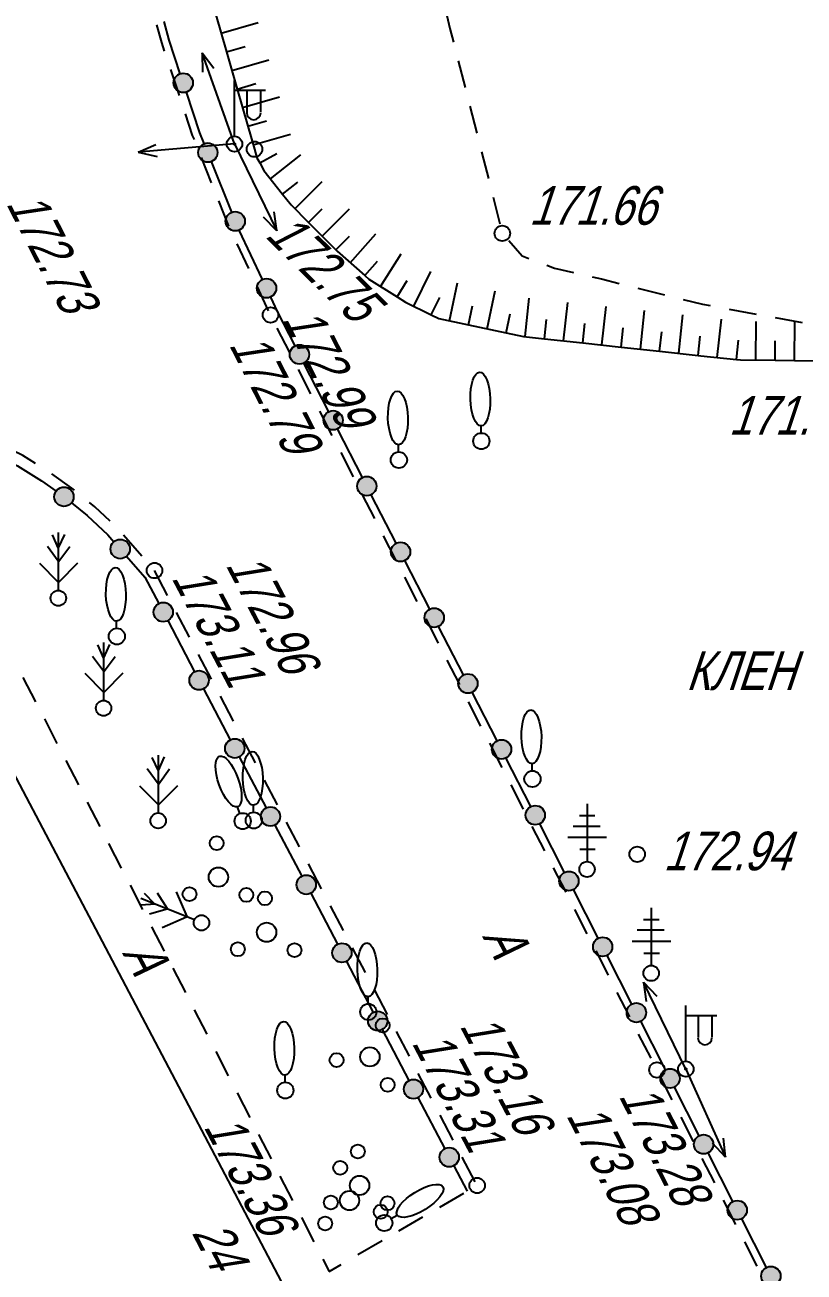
# Model space of a CAD drawing. Header units: metres. Extents: x -584 to -429, y 22748 to 22926.
# Drawn here: x -490.22 to -470.07, y 22813.05 to 22845.28 of the extents above; entities that cross this region are included whole.
import ezdxf

# ---------------------------------------------------------------- set-up
doc = ezdxf.new("R2010")
doc.units = ezdxf.units.M
doc.header["$MEASUREMENT"] = 0
for name, color, linetype, lineweight in [('Горизонтали', 7, 'Continuous', 25), ('Граница улицы', 7, 'Continuous', 25), ('Здания', 7, 'Continuous', 25), ('Леса и газоны', 7, 'Continuous', 25), ('Номер дома', 7, 'Continuous', 25), ('Ограды', 7, 'Continuous', 25), ('Отдельно стоящее дерево', 7, 'Continuous', 25), ('Откосы', 7, 'Continuous', 25), ('Фонари', 7, 'Continuous', 25), ('Части зданий', 7, 'Continuous', 25)]:
    doc.layers.add(name, color=color, linetype=linetype, lineweight=lineweight)
doc.styles.add('Style-RUSSIAN_1251 I 0.32289', font='RUSSIAN_1251.shx', dxfattribs={"oblique": 18.5})

# ---------------------------------------------------------------- blocks, each defined once
blk = doc.blocks.new('FONAR5_11')
at = {"layer": 'Фонари', "color": 7, "linetype": 'Continuous', "lineweight": 25}
for p, q in [((0.003, 0.2), (0.003, 1.641)), ((0.017, 1.388), (0.805, 1.388)), ((0.322, 1.371), (0.322, 0.816)), ((0.676, 1.378), (0.676, 0.823))]:
    blk.add_line(p, q, dxfattribs=at)
for centre, radius, start, end in [((0.496, 0.809), 0.181, 180, 0), ((0, 0), 0.2, 0, 360), ((0, 0), 0.02, 0, 360)]:
    blk.add_arc(centre, radius, start, end, dxfattribs=at)
blk = doc.blocks.new('STRFON_29')
at = {"layer": 'Фонари', "color": 7, "linetype": 'Continuous', "lineweight": 25, "flags": 128}
for points in [[(0, 0), (2.5, 0)], [(2.5, 0), (2.025, 0.157)], [(2.5, 0), (2.025, -0.156)]]:
    blk.add_lwpolyline(points, dxfattribs=at)
blk = doc.blocks.new('STRFON_30')
at = {"layer": 'Фонари', "color": 7, "linetype": 'Continuous', "lineweight": 25, "flags": 128}
for points in [[(0, 0), (2.5, 0)], [(2.5, 0), (2.025, 0.157)], [(2.5, 0), (2.025, -0.156)]]:
    blk.add_lwpolyline(points, dxfattribs=at)
blk = doc.blocks.new('FONAR5_12')
at = {"layer": 'Фонари', "color": 7, "linetype": 'Continuous', "lineweight": 25}
for p, q in [((0.003, 0.2), (0.003, 1.641)), ((0.017, 1.388), (0.805, 1.388)), ((0.322, 1.371), (0.322, 0.816)), ((0.676, 1.378), (0.676, 0.823))]:
    blk.add_line(p, q, dxfattribs=at)
for centre, radius, start, end in [((0.496, 0.809), 0.181, 180, 0), ((0, 0), 0.2, 0, 360), ((0, 0), 0.02, 0, 360)]:
    blk.add_arc(centre, radius, start, end, dxfattribs=at)
blk = doc.blocks.new('STRFON_31')
at = {"layer": 'Фонари', "color": 7, "linetype": 'Continuous', "lineweight": 25, "flags": 128}
for points in [[(0, 0), (2.5, 0)], [(2.5, 0), (2.025, 0.157)], [(2.5, 0), (2.025, -0.156)]]:
    blk.add_lwpolyline(points, dxfattribs=at)
blk = doc.blocks.new('STRFON_32')
at = {"layer": 'Фонари', "color": 7, "linetype": 'Continuous', "lineweight": 25, "flags": 128}
for points in [[(0, 0), (2.5, 0)], [(2.5, 0), (2.025, 0.157)], [(2.5, 0), (2.025, -0.156)]]:
    blk.add_lwpolyline(points, dxfattribs=at)
blk = doc.blocks.new('STRFON_33')
at = {"layer": 'Фонари', "color": 7, "linetype": 'Continuous', "lineweight": 25, "flags": 128}
for points in [[(0, 0), (2.5, 0)], [(2.5, 0), (2.025, 0.157)], [(2.5, 0), (2.025, -0.156)]]:
    blk.add_lwpolyline(points, dxfattribs=at)
blk = doc.blocks.new('PIKET_95')
at = {"layer": 'Горизонтали', "color": 7, "linetype": 'Continuous', "lineweight": 25}
blk.add_arc((0, 0), 0.2, 0, 360, dxfattribs=at)
blk = doc.blocks.new('PIKET_96')
at = {"layer": 'Горизонтали', "color": 7, "linetype": 'Continuous', "lineweight": 25}
blk.add_arc((0, 0), 0.2, 0, 360, dxfattribs=at)
blk = doc.blocks.new('PIKET_100')
at = {"layer": 'Горизонтали', "color": 7, "linetype": 'Continuous', "lineweight": 25}
blk.add_arc((0, 0), 0.2, 0, 360, dxfattribs=at)
blk = doc.blocks.new('LISTVN_4')
at = {"layer": 'Отдельно стоящее дерево', "color": 7, "linetype": 'Continuous', "lineweight": 25}
for p, q in [((-0.197, 1.389), (0.203, 1.389)), ((-0.361, 1.118), (0.339, 1.118)), ((-0.494, 0.83), (0.506, 0.83)), ((-0.188, 0.521), (0.212, 0.521))]:
    blk.add_line(p, q, dxfattribs=at)
at = {"layer": 'Отдельно стоящее дерево', "color": 7, "linetype": 'Continuous', "lineweight": 25, "flags": 128}
blk.add_lwpolyline([(0.007, 0.198), (0.007, 1.694)], dxfattribs=at)
at = {"layer": 'Отдельно стоящее дерево', "color": 7, "linetype": 'Continuous', "lineweight": 25}
blk.add_arc((0, 0), 0.2, 0, 360, dxfattribs=at)
blk = doc.blocks.new('LISTVN_5')
at = {"layer": 'Отдельно стоящее дерево', "color": 7, "linetype": 'Continuous', "lineweight": 25}
for p, q in [((-0.197, 1.389), (0.203, 1.389)), ((-0.361, 1.118), (0.339, 1.118)), ((-0.494, 0.83), (0.506, 0.83)), ((-0.188, 0.521), (0.212, 0.521))]:
    blk.add_line(p, q, dxfattribs=at)
at = {"layer": 'Отдельно стоящее дерево', "color": 7, "linetype": 'Continuous', "lineweight": 25, "flags": 128}
blk.add_lwpolyline([(0.007, 0.198), (0.007, 1.694)], dxfattribs=at)
at = {"layer": 'Отдельно стоящее дерево', "color": 7, "linetype": 'Continuous', "lineweight": 25}
blk.add_arc((0, 0), 0.2, 0, 360, dxfattribs=at)
blk = doc.blocks.new('DEREVO_102')
at = {"layer": 'Отдельно стоящее дерево', "color": 7, "linetype": 'Continuous', "lineweight": 25, "flags": 128}
blk.add_lwpolyline([(-0.007, 0.21), (-0.007, 0.393)], dxfattribs=at)
at = {"layer": 'Отдельно стоящее дерево', "color": 7, "linetype": 'Continuous', "lineweight": 25}
blk.add_arc((0, 0), 0.21, 0, 359.99999, dxfattribs=at)
blk.add_ellipse((-0.0255, 1.088), major_axis=(-0.0185, 0.695), ratio=0.3698286, dxfattribs=at)
blk = doc.blocks.new('DEREVO_108')
at = {"layer": 'Отдельно стоящее дерево', "color": 7, "linetype": 'Continuous', "lineweight": 25, "flags": 128}
blk.add_lwpolyline([(-0.007, 0.21), (-0.007, 0.393)], dxfattribs=at)
at = {"layer": 'Отдельно стоящее дерево', "color": 7, "linetype": 'Continuous', "lineweight": 25}
blk.add_arc((0, 0), 0.21, 0, 359.99999, dxfattribs=at)
blk.add_ellipse((-0.0255, 1.088), major_axis=(-0.0185, 0.695), ratio=0.3698286, dxfattribs=at)
blk = doc.blocks.new('DEREVO_109')
at = {"layer": 'Отдельно стоящее дерево', "color": 7, "linetype": 'Continuous', "lineweight": 25, "flags": 128}
blk.add_lwpolyline([(-0.007, 0.21), (-0.007, 0.393)], dxfattribs=at)
at = {"layer": 'Отдельно стоящее дерево', "color": 7, "linetype": 'Continuous', "lineweight": 25}
blk.add_arc((0, 0), 0.21, 0, 360, dxfattribs=at)
blk.add_ellipse((-0.026, 1.088), major_axis=(-0.019, 0.695), ratio=0.369829, dxfattribs=at)
blk = doc.blocks.new('SOSNOD_1')
at = {"layer": 'Отдельно стоящее дерево', "color": 7, "linetype": 'Continuous', "lineweight": 25, "flags": 128}
for points in [[(0.007, 1.285), (-0.152, 1.635)], [(0.007, 0.198), (0.007, 1.694)], [(0.007, 1.299), (0.166, 1.649)], [(0, 0.955), (-0.283, 1.338)], [(0.014, 0.955), (0.297, 1.338)], [(-0.487, 0.905), (0, 0.417)], [(0.501, 0.905), (0.014, 0.417)]]:
    blk.add_lwpolyline(points, dxfattribs=at)
at = {"layer": 'Отдельно стоящее дерево', "color": 7, "linetype": 'Continuous', "lineweight": 25}
blk.add_arc((0, 0), 0.2, 0, 360, dxfattribs=at)
blk = doc.blocks.new('DEREVO_125')
at = {"layer": 'Отдельно стоящее дерево', "color": 7, "linetype": 'Continuous', "lineweight": 25, "flags": 128}
blk.add_lwpolyline([(-0.007, 0.21), (-0.007, 0.393)], dxfattribs=at)
at = {"layer": 'Отдельно стоящее дерево', "color": 7, "linetype": 'Continuous', "lineweight": 25}
blk.add_arc((0, 0), 0.21, 0, 359.99999, dxfattribs=at)
blk.add_ellipse((-0.0255, 1.088), major_axis=(-0.0185, 0.695), ratio=0.3698286, dxfattribs=at)
blk = doc.blocks.new('SOSNOD_2')
at = {"layer": 'Отдельно стоящее дерево', "color": 7, "linetype": 'Continuous', "lineweight": 25, "flags": 128}
for points in [[(0.007, 1.285), (-0.152, 1.635)], [(0.007, 0.198), (0.007, 1.694)], [(0.007, 1.299), (0.166, 1.649)], [(0, 0.955), (-0.283, 1.338)], [(0.014, 0.955), (0.297, 1.338)], [(-0.487, 0.905), (0, 0.417)], [(0.501, 0.905), (0.014, 0.417)]]:
    blk.add_lwpolyline(points, dxfattribs=at)
at = {"layer": 'Отдельно стоящее дерево', "color": 7, "linetype": 'Continuous', "lineweight": 25}
blk.add_arc((0, 0), 0.2, 0, 360, dxfattribs=at)
blk = doc.blocks.new('SOSNOD_3')
at = {"layer": 'Отдельно стоящее дерево', "color": 7, "linetype": 'Continuous', "lineweight": 25, "flags": 128}
for points in [[(0.007, 1.285), (-0.152, 1.635)], [(0.007, 0.198), (0.007, 1.694)], [(0.007, 1.299), (0.166, 1.649)], [(0, 0.955), (-0.283, 1.338)], [(0.014, 0.955), (0.297, 1.338)], [(-0.487, 0.905), (0, 0.417)], [(0.501, 0.905), (0.014, 0.417)]]:
    blk.add_lwpolyline(points, dxfattribs=at)
at = {"layer": 'Отдельно стоящее дерево', "color": 7, "linetype": 'Continuous', "lineweight": 25}
blk.add_arc((0, 0), 0.2, 0, 360, dxfattribs=at)
blk = doc.blocks.new('DEREVO_126')
at = {"layer": 'Отдельно стоящее дерево', "color": 7, "linetype": 'Continuous', "lineweight": 25, "flags": 128}
blk.add_lwpolyline([(-0.007, 0.21), (-0.007, 0.393)], dxfattribs=at)
at = {"layer": 'Отдельно стоящее дерево', "color": 7, "linetype": 'Continuous', "lineweight": 25}
blk.add_arc((0, 0), 0.21, 0, 360, dxfattribs=at)
blk.add_ellipse((-0.025, 1.088), major_axis=(-0.019, 0.695), ratio=0.369829, dxfattribs=at)
blk = doc.blocks.new('KUST1_6')
at = {"layer": 'Отдельно стоящее дерево', "color": 7, "linetype": 'Continuous', "lineweight": 25}
for centre, radius in [((-0.044, 0.877), 0.18), ((0, 0), 0.25), ((-0.745, -0.439), 0.18), ((0.723, -0.461), 0.18)]:
    blk.add_arc(centre, radius, 0, 360, dxfattribs=at)
blk = doc.blocks.new('SOSNOD_4')
at = {"layer": 'Отдельно стоящее дерево', "color": 7, "linetype": 'Continuous', "lineweight": 25, "flags": 128}
for points in [[(0.007, 1.285), (-0.152, 1.635)], [(0.007, 0.198), (0.007, 1.694)], [(0.007, 1.299), (0.166, 1.649)], [(0, 0.955), (-0.283, 1.338)], [(0.014, 0.955), (0.297, 1.338)], [(-0.487, 0.905), (0, 0.417)], [(0.501, 0.905), (0.014, 0.417)]]:
    blk.add_lwpolyline(points, dxfattribs=at)
at = {"layer": 'Отдельно стоящее дерево', "color": 7, "linetype": 'Continuous', "lineweight": 25}
blk.add_arc((0, 0), 0.2, 0, 360, dxfattribs=at)
blk = doc.blocks.new('KUST1_7')
at = {"layer": 'Отдельно стоящее дерево', "color": 7, "linetype": 'Continuous', "lineweight": 25}
for centre, radius in [((-0.044, 0.877), 0.18), ((0, 0), 0.25), ((-0.745, -0.439), 0.18), ((0.723, -0.461), 0.18)]:
    blk.add_arc(centre, radius, 0, 360, dxfattribs=at)
blk = doc.blocks.new('DEREVO_127')
at = {"layer": 'Отдельно стоящее дерево', "color": 7, "linetype": 'Continuous', "lineweight": 25, "flags": 128}
blk.add_lwpolyline([(-0.007, 0.21), (-0.007, 0.393)], dxfattribs=at)
at = {"layer": 'Отдельно стоящее дерево', "color": 7, "linetype": 'Continuous', "lineweight": 25}
blk.add_arc((0, 0), 0.21, 0, 359.99999, dxfattribs=at)
blk.add_ellipse((-0.0255, 1.088), major_axis=(-0.0185, 0.695), ratio=0.3698286, dxfattribs=at)
blk = doc.blocks.new('DEREVO_128')
at = {"layer": 'Отдельно стоящее дерево', "color": 7, "linetype": 'Continuous', "lineweight": 25, "flags": 128}
blk.add_lwpolyline([(-0.007, 0.21), (-0.007, 0.393)], dxfattribs=at)
at = {"layer": 'Отдельно стоящее дерево', "color": 7, "linetype": 'Continuous', "lineweight": 25}
blk.add_arc((0, 0), 0.21, 0, 359.99999, dxfattribs=at)
blk.add_ellipse((-0.0255, 1.088), major_axis=(-0.0185, 0.695), ratio=0.3698286, dxfattribs=at)
blk = doc.blocks.new('DEREVO_129')
at = {"layer": 'Отдельно стоящее дерево', "color": 7, "linetype": 'Continuous', "lineweight": 25, "flags": 128}
blk.add_lwpolyline([(-0.007, 0.21), (-0.007, 0.393)], dxfattribs=at)
at = {"layer": 'Отдельно стоящее дерево', "color": 7, "linetype": 'Continuous', "lineweight": 25}
blk.add_arc((0, 0), 0.21, 0, 360, dxfattribs=at)
blk.add_ellipse((-0.025, 1.088), major_axis=(-0.019, 0.695), ratio=0.369829, dxfattribs=at)
blk = doc.blocks.new('KUST1_8')
at = {"layer": 'Отдельно стоящее дерево', "color": 7, "linetype": 'Continuous', "lineweight": 25}
for centre, radius in [((-0.044, 0.877), 0.18), ((0, 0), 0.25), ((-0.745, -0.439), 0.18), ((0.723, -0.461), 0.18)]:
    blk.add_arc(centre, radius, 0, 360, dxfattribs=at)
blk = doc.blocks.new('KUST1_9')
at = {"layer": 'Отдельно стоящее дерево', "color": 7, "linetype": 'Continuous', "lineweight": 25}
for centre, radius in [((-0.044, 0.877), 0.18), ((0, 0), 0.25), ((-0.745, -0.439), 0.18), ((0.723, -0.461), 0.18)]:
    blk.add_arc(centre, radius, 0, 360, dxfattribs=at)
blk = doc.blocks.new('KUST1_10')
at = {"layer": 'Отдельно стоящее дерево', "color": 7, "linetype": 'Continuous', "lineweight": 25}
for centre, radius in [((-0.044, 0.877), 0.18), ((0, 0), 0.25), ((-0.745, -0.439), 0.18), ((0.723, -0.461), 0.18)]:
    blk.add_arc(centre, radius, 0, 360, dxfattribs=at)
blk = doc.blocks.new('DEREVO_130')
at = {"layer": 'Отдельно стоящее дерево', "color": 7, "linetype": 'Continuous', "lineweight": 25, "flags": 128}
blk.add_lwpolyline([(-0.007, 0.21), (-0.007, 0.393)], dxfattribs=at)
at = {"layer": 'Отдельно стоящее дерево', "color": 7, "linetype": 'Continuous', "lineweight": 25}
blk.add_arc((0, 0), 0.21, 0, 360, dxfattribs=at)
blk.add_ellipse((-0.025, 1.088), major_axis=(-0.019, 0.695), ratio=0.369829, dxfattribs=at)
blk = doc.blocks.new('PIKET_155')
at = {"layer": 'Горизонтали', "color": 7, "linetype": 'Continuous', "lineweight": 25}
blk.add_arc((0, 0), 0.2, 0, 360, dxfattribs=at)
blk = doc.blocks.new('PIKET_156')
at = {"layer": 'Горизонтали', "color": 7, "linetype": 'Continuous', "lineweight": 25}
blk.add_arc((0, 0), 0.2, 0, 360, dxfattribs=at)
blk = doc.blocks.new('PIKET_187')
at = {"layer": 'Горизонтали', "color": 7, "linetype": 'Continuous', "lineweight": 25}
blk.add_arc((0, 0), 0.2, 0, 360, dxfattribs=at)
blk = doc.blocks.new('PIKET_188')
at = {"layer": 'Горизонтали', "color": 7, "linetype": 'Continuous', "lineweight": 25}
blk.add_arc((0, 0), 0.2, 0, 360, dxfattribs=at)
blk = doc.blocks.new('msdElementTypeLineString_27')
at = {"layer": 'Откосы', "color": 7, "linetype": 'Continuous', "lineweight": 25}
for p, q in [((3.653, 9.998), (3.93, 9.037)), ((3.792, 9.518), (4.752, 9.795)), ((3.93, 9.037), (4.41, 9.176)), ((3.93, 9.037), (4.207, 8.076)), ((4.068, 8.557), (5.029, 8.834)), ((4.207, 8.076), (4.687, 8.215)), ((4.207, 8.076), (4.483, 7.116)), ((4.345, 7.596), (5.306, 7.873)), ((4.483, 7.116), (4.964, 7.254)), ((4.622, 6.635), (5.583, 6.912)), ((4.791, 6.167), (5.229, 6.408)), ((5.069, 5.754), (5.854, 6.374)), ((5.379, 5.362), (5.772, 5.671)), ((5.701, 4.98), (6.409, 5.687)), ((6.055, 4.626), (6.409, 4.98)), ((6.408, 4.273), (7.116, 4.98)), ((6.055, 4.626), (6.762, 3.919)), ((6.762, 3.919), (7.116, 4.273)), ((7.134, 3.586), (7.798, 4.334)), ((7.509, 3.254), (7.84, 3.628)), ((7.918, 2.97), (8.451, 3.817)), ((8.777, 2.46), (9.215, 3.359)), ((8.342, 2.704), (8.608, 3.127)), ((9.699, 2.088), (9.907, 3.066)), ((9.227, 2.241), (9.446, 2.691)), ((10.677, 1.88), (10.885, 2.858)), ((11.656, 1.676), (11.764, 2.67)), ((10.188, 1.984), (10.292, 2.473)), ((11.166, 1.776), (11.27, 2.265)), ((12.65, 1.568), (12.758, 2.562)), ((13.644, 1.46), (13.752, 2.454)), ((14.638, 1.352), (14.746, 2.347)), ((10.188, 1.984), (11.166, 1.776)), ((12.153, 1.622), (12.207, 2.119)), ((13.147, 1.514), (13.201, 2.011)), ((15.633, 1.245), (15.74, 2.239)), ((16.627, 1.137), (16.735, 2.131)), ((17.623, 1.068), (17.633, 2.068)), ((18.623, 1.058), (18.633, 2.058)), ((12.153, 1.622), (13.147, 1.514)), ((14.141, 1.406), (14.195, 1.903)), ((15.135, 1.299), (15.189, 1.796)), ((16.13, 1.191), (16.184, 1.688)), ((13.147, 1.514), (14.141, 1.406)), ((14.141, 1.406), (15.135, 1.299)), ((15.135, 1.299), (16.13, 1.191)), ((17.124, 1.083), (17.178, 1.58)), ((18.123, 1.063), (18.128, 1.563)), ((18.123, 1.063), (19.123, 1.053))]:
    blk.add_line(p, q, dxfattribs=at)
at = {"layer": 'Откосы', "color": 7, "linetype": 'Continuous', "lineweight": 25, "flags": 128}
for points in [[(4.483, 7.116), (4.655, 6.52), (4.719, 6.299), (4.791, 6.167)], [(4.791, 6.167), (4.9, 5.969), (5.379, 5.362)], [(5.379, 5.362), (5.601, 5.081), (6.055, 4.626)], [(6.762, 3.919), (6.792, 3.889), (7.509, 3.254)], [(7.509, 3.254), (7.61, 3.164), (8.342, 2.704)], [(8.342, 2.704), (8.564, 2.564), (9.227, 2.241)], [(9.227, 2.241), (9.42, 2.147), (10.188, 1.984)], [(11.166, 1.776), (11.617, 1.68), (12.153, 1.622)], [(16.13, 1.191), (16.201, 1.183), (17.124, 1.083)], [(17.124, 1.083), (17.224, 1.072), (18.123, 1.063)]]:
    blk.add_lwpolyline(points, dxfattribs=at)
blk = doc.blocks.new('msdElementTypeLineString_36')
at = {"layer": 'Части зданий', "color": 7, "linetype": 'Continuous', "lineweight": 25}
for p, q in [((6.301, 17.245), (6.948, 17.533)), ((7.323, 17.501), (7.647, 16.872)), ((5.197, 16.753), (5.844, 17.042)), ((4.093, 16.262), (4.74, 16.55)), ((7.876, 16.427), (8.201, 15.798)), ((2.989, 15.77), (3.636, 16.058)), ((1.885, 15.278), (2.532, 15.567)), ((8.43, 15.353), (8.755, 14.723)), ((0.781, 14.787), (1.428, 15.075)), ((0, 14.439), (0.324, 14.583)), ((8.984, 14.279), (9.309, 13.649)), ((9.538, 13.205), (9.863, 12.575)), ((10.092, 12.131), (10.417, 11.501)), ((10.646, 11.057), (10.971, 10.427)), ((11.2, 9.983), (11.525, 9.353)), ((11.754, 8.908), (12.079, 8.279)), ((12.308, 7.834), (12.633, 7.205)), ((12.862, 6.76), (13.187, 6.13)), ((13.416, 5.686), (13.741, 5.056)), ((13.97, 4.612), (14.295, 3.982)), ((14.524, 3.538), (14.849, 2.908)), ((15.078, 2.464), (15.403, 1.834)), ((15.632, 1.389), (15.957, 0.76)), ((16.186, 0.315), (16.349, 0))]:
    blk.add_line(p, q, dxfattribs=at)
blk = doc.blocks.new('msdElementTypeLineString_45')
at = {"layer": 'Ограды', "linetype": 'Continuous', "lineweight": 25}
h = blk.add_hatch(color=7, dxfattribs=at)
edge = h.paths.add_edge_path()
edge.add_arc((2.374, 48.566), 0.25, 0, 360)
h = blk.add_hatch(color=7, dxfattribs=at)
edge = h.paths.add_edge_path()
edge.add_arc((3.009, 46.764), 0.25, 0, 360)
h = blk.add_hatch(color=7, dxfattribs=at)
edge = h.paths.add_edge_path()
edge.add_arc((3.719, 44.989), 0.25, 0, 360)
h = blk.add_hatch(color=7, dxfattribs=at)
edge = h.paths.add_edge_path()
edge.add_arc((4.528, 43.258), 0.25, 0, 360)
h = blk.add_hatch(color=7, dxfattribs=at)
edge = h.paths.add_edge_path()
edge.add_arc((5.379, 41.546), 0.25, 0, 360)
h = blk.add_hatch(color=7, dxfattribs=at)
edge = h.paths.add_edge_path()
edge.add_arc((6.251, 39.845), 0.25, 0, 360)
h = blk.add_hatch(color=7, dxfattribs=at)
edge = h.paths.add_edge_path()
edge.add_arc((7.122, 38.143), 0.25, 0, 360)
h = blk.add_hatch(color=7, dxfattribs=at)
edge = h.paths.add_edge_path()
edge.add_arc((7.994, 36.442), 0.25, 0, 360)
h = blk.add_hatch(color=7, dxfattribs=at)
edge = h.paths.add_edge_path()
edge.add_arc((8.865, 34.741), 0.25, 0, 360)
h = blk.add_hatch(color=7, dxfattribs=at)
edge = h.paths.add_edge_path()
edge.add_arc((9.737, 33.039), 0.25, 0, 360)
h = blk.add_hatch(color=7, dxfattribs=at)
edge = h.paths.add_edge_path()
edge.add_arc((10.608, 31.338), 0.25, 0, 360)
h = blk.add_hatch(color=7, dxfattribs=at)
edge = h.paths.add_edge_path()
edge.add_arc((11.48, 29.637), 0.25, 0, 360)
h = blk.add_hatch(color=7, dxfattribs=at)
edge = h.paths.add_edge_path()
edge.add_arc((12.351, 27.935), 0.25, 0, 360)
h = blk.add_hatch(color=7, dxfattribs=at)
edge = h.paths.add_edge_path()
edge.add_arc((13.223, 26.234), 0.25, 0, 360)
h = blk.add_hatch(color=7, dxfattribs=at)
edge = h.paths.add_edge_path()
edge.add_arc((14.094, 24.532), 0.25, 0, 360)
h = blk.add_hatch(color=7, dxfattribs=at)
edge = h.paths.add_edge_path()
edge.add_arc((14.965, 22.831), 0.25, 0, 360)
h = blk.add_hatch(color=7, dxfattribs=at)
edge = h.paths.add_edge_path()
edge.add_arc((15.835, 21.129), 0.25, 0, 360)
h = blk.add_hatch(color=7, dxfattribs=at)
edge = h.paths.add_edge_path()
edge.add_arc((16.705, 19.427), 0.25, 0, 360)
h = blk.add_hatch(color=7, dxfattribs=at)
edge = h.paths.add_edge_path()
edge.add_arc((17.575, 17.724), 0.25, 0, 360)
at = {"layer": 'Ограды', "color": 7, "linetype": 'Continuous', "lineweight": 25}
for p, q in [((3.626, 45.221), (3.102, 46.532)), ((4.422, 43.484), (3.822, 44.761)), ((6.137, 40.067), (5.493, 41.323)), ((7.008, 38.366), (6.365, 39.622)), ((7.88, 36.664), (7.236, 37.921)), ((8.751, 34.963), (8.108, 36.219)), ((9.623, 33.262), (8.979, 34.518)), ((10.494, 31.56), (9.851, 32.817)), ((11.366, 29.859), (10.722, 31.115)), ((12.237, 28.157), (11.594, 29.414)), ((13.109, 26.456), (12.465, 27.712)), ((13.98, 24.755), (13.337, 26.011)), ((15.721, 21.351), (15.079, 22.608)), ((16.591, 19.649), (15.949, 20.906)), ((17.461, 17.947), (16.819, 19.204))]:
    blk.add_line(p, q, dxfattribs=at)
at = {"layer": 'Ограды', "color": 7, "linetype": 'Continuous', "lineweight": 25, "flags": 128}
for points in [[(2.295, 48.803), (2.006, 49.67), (1.877, 50.151)], [(2.917, 46.996), (2.804, 47.278), (2.453, 48.329)], [(5.265, 41.768), (4.811, 42.655), (4.635, 43.031)], [(14.851, 23.053), (14.806, 23.142), (14.208, 24.31)]]:
    blk.add_lwpolyline(points, dxfattribs=at)
at = {"layer": 'Ограды', "color": 7, "linetype": 'Continuous', "lineweight": 25}
for centre in [(2.374, 48.566), (2.374, 48.566), (3.009, 46.764), (3.009, 46.764), (3.719, 44.989), (3.719, 44.989), (4.528, 43.258), (4.528, 43.258), (5.379, 41.546), (5.379, 41.546), (6.251, 39.845), (6.251, 39.845), (7.122, 38.143), (7.122, 38.143), (7.994, 36.442), (7.994, 36.442), (8.865, 34.741), (8.865, 34.741), (9.737, 33.039), (9.737, 33.039), (10.608, 31.338), (10.608, 31.338), (11.48, 29.637), (11.48, 29.637), (12.351, 27.935), (12.351, 27.935), (13.223, 26.234), (13.223, 26.234), (14.094, 24.532), (14.094, 24.532), (14.965, 22.831), (14.965, 22.831), (15.835, 21.129), (15.835, 21.129), (16.705, 19.427), (16.705, 19.427), (17.575, 17.724), (17.575, 17.724)]:
    blk.add_circle(centre, 0.25, dxfattribs=at)
blk = doc.blocks.new('msdElementTypeLineString_46')
at = {"layer": 'Ограды', "linetype": 'Continuous', "lineweight": 25}
h = blk.add_hatch(color=7, dxfattribs=at)
edge = h.paths.add_edge_path()
edge.add_arc((1.145, 19.24), 0.25, 0, 360)
h = blk.add_hatch(color=7, dxfattribs=at)
edge = h.paths.add_edge_path()
edge.add_arc((2.838, 18.204), 0.25, 0, 360)
h = blk.add_hatch(color=7, dxfattribs=at)
edge = h.paths.add_edge_path()
edge.add_arc((4.292, 16.853), 0.25, 0, 360)
h = blk.add_hatch(color=7, dxfattribs=at)
edge = h.paths.add_edge_path()
edge.add_arc((5.406, 15.222), 0.25, 0, 360)
h = blk.add_hatch(color=7, dxfattribs=at)
edge = h.paths.add_edge_path()
edge.add_arc((6.331, 13.46), 0.25, 0, 360)
h = blk.add_hatch(color=7, dxfattribs=at)
edge = h.paths.add_edge_path()
edge.add_arc((7.256, 11.699), 0.25, 0, 360)
h = blk.add_hatch(color=7, dxfattribs=at)
edge = h.paths.add_edge_path()
edge.add_arc((8.18, 9.938), 0.25, 0, 360)
h = blk.add_hatch(color=7, dxfattribs=at)
edge = h.paths.add_edge_path()
edge.add_arc((9.105, 8.176), 0.25, 0, 360)
h = blk.add_hatch(color=7, dxfattribs=at)
edge = h.paths.add_edge_path()
edge.add_arc((10.029, 6.415), 0.25, 0, 360)
h = blk.add_hatch(color=7, dxfattribs=at)
edge = h.paths.add_edge_path()
edge.add_arc((10.954, 4.654), 0.25, 0, 360)
h = blk.add_hatch(color=7, dxfattribs=at)
edge = h.paths.add_edge_path()
edge.add_arc((11.879, 2.892), 0.25, 0, 360)
h = blk.add_hatch(color=7, dxfattribs=at)
edge = h.paths.add_edge_path()
edge.add_arc((12.803, 1.131), 0.25, 0, 360)
at = {"layer": 'Ограды', "color": 7, "linetype": 'Continuous', "lineweight": 25}
for p, q in [((0.25, 19.675), (0.92, 19.349)), ((5.523, 15.001), (6.215, 13.682)), ((6.447, 13.239), (7.139, 11.921)), ((7.372, 11.478), (8.064, 10.159)), ((8.296, 9.717), (8.989, 8.398)), ((9.221, 7.955), (9.913, 6.637)), ((10.146, 6.194), (10.838, 4.875)), ((11.07, 4.432), (11.762, 3.114)), ((11.995, 2.671), (12.687, 1.352)), ((12.919, 0.91), (13.265, 0.25))]:
    blk.add_line(p, q, dxfattribs=at)
at = {"layer": 'Ограды', "color": 7, "linetype": 'Continuous', "lineweight": 25, "flags": 128}
for points in [[(1.369, 19.13), (1.631, 19.003), (2.256, 18.618), (2.634, 18.349)], [(3.033, 18.047), (3.434, 17.719), (3.971, 17.218), (4.127, 17.041)], [(4.457, 16.665), (4.932, 16.125), (5.29, 15.443)]]:
    blk.add_lwpolyline(points, dxfattribs=at)
at = {"layer": 'Ограды', "color": 7, "linetype": 'Continuous', "lineweight": 25}
for centre in [(1.145, 19.24), (1.145, 19.24), (2.838, 18.204), (2.838, 18.204), (4.292, 16.853), (4.292, 16.853), (5.406, 15.222), (5.406, 15.222), (6.331, 13.46), (6.331, 13.46), (7.256, 11.699), (7.256, 11.699), (8.18, 9.938), (8.18, 9.938), (9.105, 8.176), (9.105, 8.176), (10.029, 6.415), (10.029, 6.415), (10.954, 4.654), (10.954, 4.654), (11.879, 2.892), (11.879, 2.892), (12.803, 1.131), (12.803, 1.131)]:
    blk.add_circle(centre, 0.25, dxfattribs=at)
blk = doc.blocks.new('msdElementTypeLineString_51')
at = {"layer": 'Откосы', "color": 7, "linetype": 'Continuous', "lineweight": 25}
for p, q in [((2.281, 7.803), (2.458, 7.113)), ((2.583, 6.629), (2.761, 5.939)), ((3.184, 4.279), (3.359, 3.589)), ((6.927, 1.932), (7.618, 1.759)), ((9.289, 1.387), (9.989, 1.257)), ((10.481, 1.166), (11.182, 1.037))]:
    blk.add_line(p, q, dxfattribs=at)
at = {"layer": 'Откосы', "color": 7, "linetype": 'Continuous', "lineweight": 25, "flags": 128}
for points in [[(1.987, 8.979), (2.064, 8.644), (2.156, 8.287)], [(2.885, 5.455), (2.937, 5.254), (3.061, 4.764)], [(3.586, 3.159), (3.937, 2.763), (4.108, 2.698)], [(4.576, 2.521), (4.768, 2.449), (5.262, 2.334)], [(5.749, 2.222), (5.983, 2.168), (6.442, 2.053)], [(8.103, 1.638), (8.6, 1.514), (8.797, 1.477)]]:
    blk.add_lwpolyline(points, dxfattribs=at)
blk = doc.blocks.new('msdElementTypeLineString_56')
at = {"layer": 'Граница улицы', "color": 7, "linetype": 'Continuous', "lineweight": 25}
for p, q in [((2.222, 48.246), (1.999, 48.916)), ((3.058, 45.984), (2.796, 46.64)), ((3.506, 44.865), (3.244, 45.52)), ((4.018, 43.773), (3.718, 44.412)), ((4.531, 42.681), (4.231, 43.32)), ((5.077, 41.606), (4.755, 42.234)), ((5.627, 40.532), (5.305, 41.161)), ((6.177, 39.459), (5.855, 40.087)), ((6.726, 38.386), (6.404, 39.014)), ((7.276, 37.312), (6.954, 37.941)), ((7.826, 36.239), (7.504, 36.867)), ((8.376, 35.165), (8.054, 35.794)), ((8.926, 34.092), (8.604, 34.72)), ((9.476, 33.018), (9.154, 33.647)), ((10.025, 31.945), (9.704, 32.573)), ((10.575, 30.872), (10.253, 31.5)), ((11.125, 29.798), (10.803, 30.427)), ((11.675, 28.725), (11.353, 29.353)), ((12.225, 27.651), (11.903, 28.28)), ((12.775, 26.578), (12.453, 27.206)), ((13.324, 25.505), (13.003, 26.133)), ((13.874, 24.431), (13.552, 25.059)), ((14.424, 23.358), (14.102, 23.986)), ((14.973, 22.284), (14.652, 22.913)), ((15.522, 21.21), (15.201, 21.839)), ((16.071, 20.136), (15.749, 20.765)), ((16.619, 19.062), (16.298, 19.691)), ((17.168, 17.988), (16.847, 18.617))]:
    blk.add_line(p, q, dxfattribs=at)
at = {"layer": 'Граница улицы', "color": 7, "linetype": 'Continuous', "lineweight": 25, "flags": 128}
for points in [[(1.841, 49.39), (1.765, 49.619), (1.643, 50.068)], [(2.61, 47.104), (2.566, 47.215), (2.38, 47.772)]]:
    blk.add_lwpolyline(points, dxfattribs=at)
blk = doc.blocks.new('msdElementTypeLineString_57')
at = {"layer": 'Граница улицы', "color": 7, "linetype": 'Continuous', "lineweight": 25}
for p, q in [((1.536, 22.906), (0.816, 22.849)), ((2.755, 23.004), (2.035, 22.946)), ((3.974, 23.102), (3.254, 23.044)), ((8.849, 23.041), (8.134, 23.149)), ((10.046, 22.791), (9.34, 22.948)), ((0.42, 21.981), (0.755, 21.34)), ((0.987, 20.897), (1.322, 20.256)), ((1.553, 19.813), (1.888, 19.172)), ((17.29, 18.489), (16.813, 19.032)), ((2.119, 18.729), (2.454, 18.088)), ((17.956, 17.473), (17.62, 18.114)), ((2.686, 17.645), (3.021, 17.004)), ((18.524, 16.39), (18.188, 17.031)), ((3.252, 16.561), (3.587, 15.92)), ((19.093, 15.308), (18.757, 15.948)), ((3.84, 15.534), (4.514, 15.796)), ((4.911, 15.762), (5.31, 15.158)), ((19.661, 14.225), (19.325, 14.865)), ((5.585, 14.741), (5.784, 14.439)), ((20.23, 13.142), (19.893, 13.782)), ((20.798, 12.059), (20.462, 12.699)), ((21.366, 10.976), (21.03, 11.616)), ((21.935, 9.893), (21.599, 10.533)), ((22.503, 8.81), (22.167, 9.45)), ((23.072, 7.727), (22.736, 8.368)), ((23.64, 6.644), (23.304, 7.285)), ((24.209, 5.562), (23.873, 6.202)), ((24.777, 4.479), (24.441, 5.119)), ((25.346, 3.396), (25.01, 4.036)), ((25.914, 2.313), (25.578, 2.953)), ((24.994, 1.66), (25.619, 2.022)), ((23.936, 1.046), (24.561, 1.409)), ((22.878, 0.433), (23.503, 0.795)), ((22.133, 0), (22.445, 0.182))]:
    blk.add_line(p, q, dxfattribs=at)
at = {"layer": 'Граница улицы', "color": 7, "linetype": 'Continuous', "lineweight": 25, "flags": 128}
for points in [[(6.415, 23.244), (6.097, 23.248), (5.693, 23.226)], [(7.636, 23.192), (7.094, 23.236), (6.915, 23.238)], [(5.194, 23.198), (5.109, 23.193), (4.473, 23.142)], [(0.317, 22.809), (0.001, 22.783), (0.189, 22.424)], [(11.215, 22.431), (11.023, 22.502), (10.526, 22.65)], [(12.349, 21.977), (11.957, 22.154), (11.683, 22.256)], [(13.455, 21.455), (12.858, 21.746), (12.805, 21.77)], [(14.537, 20.886), (14.212, 21.086), (13.905, 21.236)], [(15.544, 20.194), (15.479, 20.247), (14.958, 20.617)], [(16.467, 19.393), (16.069, 19.765), (15.931, 19.878)]]:
    blk.add_lwpolyline(points, dxfattribs=at)

msp = doc.modelspace()

# ---------------------------------------------------------------- linework, layer by layer
at = {"layer": 'Здания', "color": 7, "linetype": 'Continuous', "lineweight": 25, "flags": 128}
msp.add_lwpolyline([(-492.169, 22829.07), (-483.592, 22812.805), (-493.92, 22807.439)], dxfattribs=at)

# ---------------------------------------------------------------- block references
at = {"layer": 'Горизонтали', "color": 7, "linetype": 'Continuous', "lineweight": 25}
for name, p in [('PIKET_100', (-484.283, 22842.072)), ('PIKET_155', (-483.867, 22837.788)), ('PIKET_187', (-486.868, 22831.181)), ('PIKET_156', (-473.871, 22818.272)), ('PIKET_188', (-478.524, 22815.286))]:
    msp.add_blockref(name, p, dxfattribs=at)
for name, p, xscale, yscale, zscale, rotation in [('PIKET_96', (-477.873, 22839.897), 1.000000420064628, 1.000000420064628, 1.000000420064628, 296.8349509547081), ('PIKET_95', (-474.382, 22823.846), 1.000001078242142, 1.000001078242142, 1.000001078242142, 297.5052043662392)]:
    msp.add_blockref(name, p, dxfattribs=dict(at, xscale=xscale, yscale=yscale, zscale=zscale, rotation=rotation))
at = {"layer": 'Граница улицы', "color": 7, "linetype": 'Continuous', "lineweight": 25}
for name, p in [('msdElementTypeLineString_56', (-488.449, 22795.215)), ('msdElementTypeLineString_57', (-504.486, 22813.065))]:
    msp.add_blockref(name, p, dxfattribs=at)
at = {"layer": 'Ограды', "color": 7, "linetype": 'Continuous', "lineweight": 25}
for name, p in [('msdElementTypeLineString_45', (-488.499, 22795.221)), ('msdElementTypeLineString_46', (-492.049, 22814.885))]:
    msp.add_blockref(name, p, dxfattribs=at)
at = {"layer": 'Отдельно стоящее дерево', "color": 7, "linetype": 'Continuous', "lineweight": 25}
for name, p in [('DEREVO_108', (-478.415, 22834.526)), ('DEREVO_109', (-480.547, 22834.039)), ('SOSNOD_1', (-489.359, 22830.467)), ('DEREVO_125', (-487.843, 22829.478)), ('SOSNOD_2', (-488.187, 22827.623)), ('DEREVO_102', (-477.093, 22825.796)), ('SOSNOD_3', (-486.775, 22824.715)), ('DEREVO_127', (-484.301, 22824.722)), ('LISTVN_5', (-475.679, 22823.458)), ('KUST1_6', (-485.217, 22823.257)), ('KUST1_7', (-483.969, 22821.831)), ('LISTVN_4', (-474.02, 22820.772)), ('DEREVO_128', (-481.337, 22819.772)), ('DEREVO_129', (-483.486, 22817.743)), ('KUST1_10', (-481.565, 22815.287))]:
    msp.add_blockref(name, p, dxfattribs=at)
for name, p, rotation in [('DEREVO_126', (-484.589, 22824.704), 18.29209366799303), ('SOSNOD_4', (-485.654, 22822.075), 68.4630162734877), ('KUST1_8', (-481.298, 22818.611), 335.0125980729627), ('KUST1_9', (-481.826, 22814.896), 12.82453642240587), ('DEREVO_130', (-480.926, 22814.316), 300.3324184683847)]:
    msp.add_blockref(name, p, dxfattribs=dict(at, rotation=rotation))
at = {"layer": 'Откосы', "color": 7, "linetype": 'Continuous', "lineweight": 25}
for name, p in [('msdElementTypeLineString_51', (-481.293, 22836.552)), ('msdElementTypeLineString_27', (-488.938, 22835.552))]:
    msp.add_blockref(name, p, dxfattribs=at)
at = {"layer": 'Фонари', "color": 7, "linetype": 'Continuous', "lineweight": 25}
for name, p, xscale, yscale, zscale, rotation in [('STRFON_31', (-484.8, 22842.207), 1.000001962248043, 1.000001962248043, 1.000001962248043, 109.5779971485664), ('STRFON_32', (-484.8, 22842.207), 1.000001307226146, 1.000001307226146, 1.000001307226146, 184.8067811729558), ('STRFON_33', (-484.8, 22842.207), 1.000000601961752, 1.000000601961752, 1.000000601961752, 296.0239331673943), ('STRFON_29', (-473.125, 22818.295), 1.000000601961752, 1.000000601961752, 1.000000601961752, 116.0239331673943), ('STRFON_30', (-473.125, 22818.295), 1.000001003117596, 1.000001003117596, 1.000001003117596, 294.1525519739904)]:
    msp.add_blockref(name, p, dxfattribs=dict(at, xscale=xscale, yscale=yscale, zscale=zscale, rotation=rotation))
for name, p in [('FONAR5_12', (-484.8, 22842.207)), ('FONAR5_11', (-473.125, 22818.295))]:
    msp.add_blockref(name, p, dxfattribs=at)
at = {"layer": 'Части зданий', "color": 7, "linetype": 'Continuous', "lineweight": 25}
msp.add_blockref('msdElementTypeLineString_36', (-498.702, 22813.065), dxfattribs=at)

# ---------------------------------------------------------------- texts
at = {"layer": 'Горизонтали', "color": 7, "linetype": 'Continuous', "lineweight": 25, "style": 'Style-RUSSIAN_1251 I 0.32289', "oblique": 18.5, "width": 0.799996}
for s, p in [('171.66', (-477.184, 22840.119)), ('171.99', (-472.019, 22834.696)), ('172.94', (-473.708, 22823.433))]:
    msp.add_text(s, height=1, dxfattribs=at).set_placement(p)
at = {"layer": 'Горизонтали', "color": 7, "linetype": 'Continuous', "lineweight": 25, "style": 'Style-RUSSIAN_1251 I 0.32289', "oblique": 18.5}
for s, rotation, width, p in [('172.73', 297.1227, 0.8, (-490.719, 22840.675)), ('172.75', 315.5891, 0.799996, (-484.036, 22839.819)), ('172.99', 297.1227, 0.8, (-483.566, 22837.69)), ('172.79', 297.1227, 0.8, (-484.953, 22837.024)), ('172.96', 297.6966, 0.8, (-485.041, 22831.332)), ('173.11', 297.6966, 0.8, (-486.44, 22830.996)), ('173.16', 297.6966, 0.8, (-478.987, 22819.42)), ('173.31', 297.6966, 0.8, (-480.227, 22818.979)), ('173.28', 297.0666, 0.8, (-474.873, 22817.608)), ('173.08', 297.0666, 0.8, (-476.229, 22817.108)), ('173.36', 297.8046, 0.8, (-485.613, 22816.812))]:
    msp.add_text(s, height=1, rotation=rotation, dxfattribs=dict(at, width=width)).set_placement(p)
at = {"layer": 'Граница улицы', "color": 7, "linetype": 'Continuous', "lineweight": 25, "style": 'Style-RUSSIAN_1251 I 0.32289', "oblique": 18.5, "width": 0.799996}
msp.add_text('А', height=1, rotation=298.0042, dxfattribs=at).set_placement((-478.401, 22821.73))
at = {"layer": 'Леса и газоны', "color": 7, "linetype": 'Continuous', "lineweight": 25, "style": 'Style-RUSSIAN_1251 I 0.32289', "oblique": 18.5, "width": 0.8}
msp.add_text('КЛЕН', height=1, dxfattribs=at).set_placement((-473.127, 22828.093))
at = {"layer": 'Номер дома', "color": 7, "linetype": 'Continuous', "lineweight": 25, "style": 'Style-RUSSIAN_1251 I 0.32289', "oblique": 18.5, "width": 0.799996}
msp.add_text('24', height=1, rotation=297.4194, dxfattribs=at).set_placement((-485.917, 22814.071))
at = {"layer": 'Части зданий', "color": 7, "linetype": 'Continuous', "lineweight": 25, "style": 'Style-RUSSIAN_1251 I 0.32289', "oblique": 18.5, "width": 0.8}
msp.add_text('А', height=1, rotation=297.8046, dxfattribs=at).set_placement((-487.714, 22821.3))

doc.saveas('drawing.dxf')
